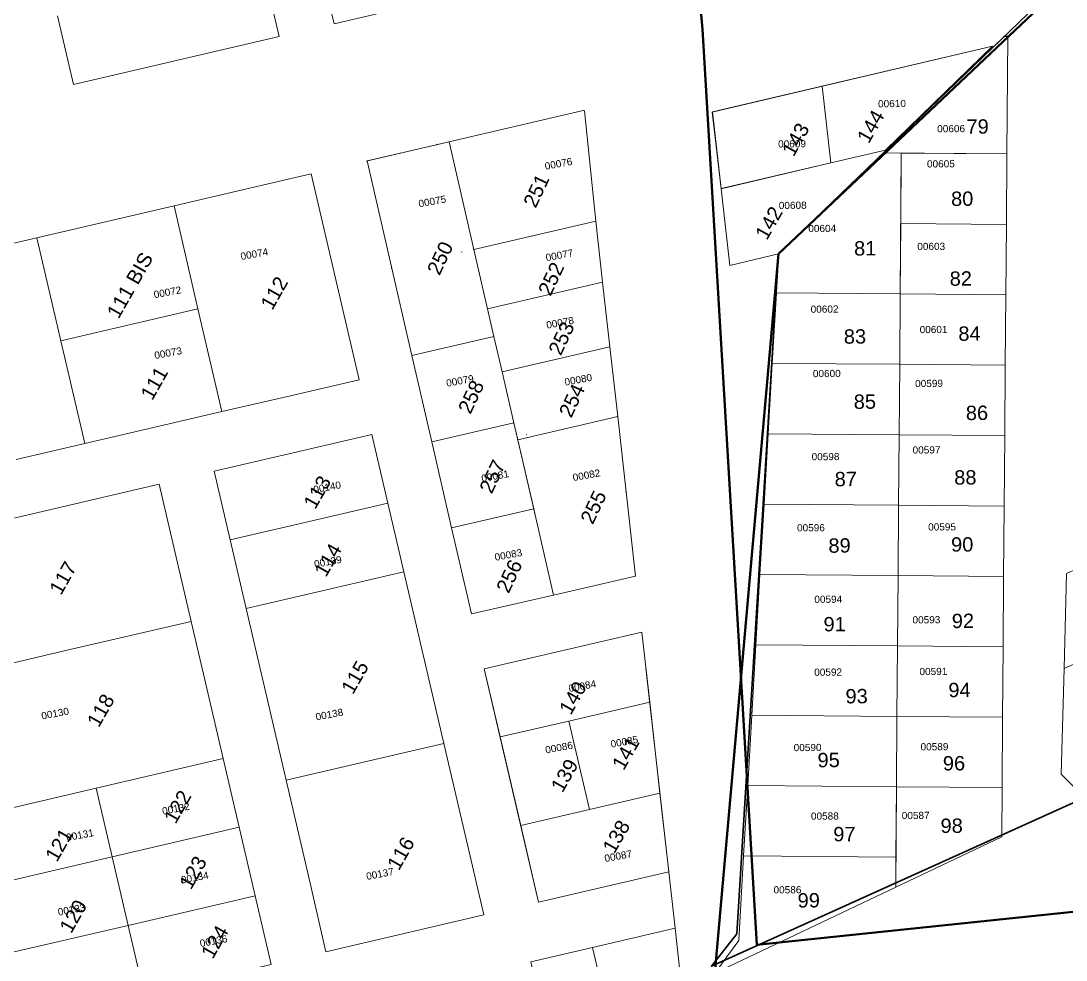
# Model space of a CAD drawing. Header units: metres. Extents: x 251686 to 255059, y 1627526 to 1631912.
# Drawn here: x 253176 to 253321.8, y 1630060 to 1630190.9 of the extents above; entities that cross this region are included whole.
import ezdxf
from ezdxf.enums import TextEntityAlignment as Align

# ---------------------------------------------------------------- set-up
doc = ezdxf.new("R2010")
doc.units = ezdxf.units.M
doc.header["$MEASUREMENT"] = 0
doc.layers.add('ASSIETTE IMMAT', color=7, linetype='Continuous', lineweight=0)
for name, color, linetype in [('limites_parcelles', 7, 'Continuous'), ('limites_sections', 7, 'Continuous'), ('limites_tf', 7, 'Continuous'), ('numero_lot', 7, 'Continuous'), ('numero_parcelle', 7, 'Continuous')]:
    doc.layers.add(name, color=color, linetype=linetype)
doc.styles.add('Style-Arial', font='arial.ttf')
doc.styles.add('Styledgn000', font='dgn000.shx')

msp = doc.modelspace()

# ---------------------------------------------------------------- linework, layer by layer
at = {"layer": 'ASSIETTE IMMAT', "color": 2, "linetype": 'Continuous', "lineweight": 40}
msp.add_polyline3d([(253338.304982, 1630212.02092, 0.556061), (253281.716049, 1630158.445014, 0.754712), (253272.825884, 1630058.162576, 1.321799), (253238.773127, 1630009.063863, 1.539682), (253173.608723, 1629962.604017, 1.679567), (253084.705592, 1629865.608947, 2.066469), (253052.295758, 1629847.292297, 2.108097), (253034.121912, 1629832.139257, 2.159918), (253017.239594, 1629997.641186, 1.160524), (253130.3778, 1629983.16094, 1.472659), (253107.126834, 1630079.575336, 0.863457), (253106.111783, 1630094.938639, 0.771796), (253095.888219, 1630135.180783, 0.516479), (253051.328657, 1630189.868554, 0.107802), (253064.47615, 1630192.480191, 0.119025)], dxfattribs=at)
at = {"layer": 'limites_parcelles', "color": 7, "linetype": 'Continuous', "lineweight": 0}
for p, q in [((253207.611225, 1630207.872548), (253212.077538, 1630188.767163)), ((253183.377731, 1630182.057244), (253181.148746, 1630191.628722)), ((253212.077538, 1630188.767163), (253183.377731, 1630182.057244)), ((253313.01768, 1630188.706952, 0.000001), (253313.617716, 1630188.838934, 0.000001)), ((253272.456115, 1630178.226435, 0.000001), (253311.52059, 1630187.40047, 0.000001)), ((253272.479518, 1630178.258346, 0.000001), (253311.543993, 1630187.432381, 0.000001)), ((253306.809459, 1630186.145301, 0.000001), (253306.797, 1630186.141886, 0.000001)), ((253224.189943, 1630171.388657), (253254.46917, 1630178.443231)), ((253224.323882, 1630171.425519), (253235.75399, 1630174.06697)), ((253239.21239, 1630159.079498), (253235.75399, 1630174.06697)), ((253230.577707, 1630144.284868), (253224.323882, 1630171.425519)), ((253206.967981, 1630167.378327), (253216.539458, 1630169.607312)), ((253216.539458, 1630169.607312), (253219.883665, 1630155.263805)), ((253197.402571, 1630165.160017), (253206.967981, 1630167.378327)), ((253274.899737, 1630156.83847, 0.000001), (253273.683269, 1630167.529429, 0.000001)), ((253187.831093, 1630162.931032), (253197.402571, 1630165.160017)), ((253197.402571, 1630165.160017), (253200.74071, 1630150.805835)), ((253178.270291, 1630160.69598), (253187.831093, 1630162.931032)), ((253256.203073, 1630162.994925), (253239.21239, 1630159.079498)), ((253168.698814, 1630158.466995), (253178.270291, 1630160.69598)), ((253178.270291, 1630160.69598), (253181.614498, 1630146.352473)), ((253239.21239, 1630159.079498), (253242.01849, 1630146.920253)), ((253274.899737, 1630156.83847, 0.000001), (253281.717567, 1630158.440612, 0.000001)), ((253219.883665, 1630155.263805), (253223.221805, 1630140.909622)), ((253181.604624, 1630146.347441), (253200.736904, 1630150.811478)), ((253200.74071, 1630150.805835), (253204.084918, 1630136.462328)), ((253181.614498, 1630146.352473), (253184.952638, 1630131.99829)), ((253242.01849, 1630146.920253), (253230.577707, 1630144.284868)), ((253223.221805, 1630140.909622), (253213.650328, 1630138.680637)), ((253213.650328, 1630138.680637), (253204.084918, 1630136.462328)), ((253204.084918, 1630136.462328), (253194.524115, 1630134.227275)), ((253245.338428, 1630132.534045), (253259.313603, 1630135.776882)), ((253259.313603, 1630135.776882), (253261.76384, 1630113.523879)), ((253194.524115, 1630134.227275), (253184.952638, 1630131.99829)), ((253214.000816, 1630130.699395), (253225.00315, 1630133.259137)), ((253225.00315, 1630133.259137), (253229.456628, 1630114.10894)), ((253184.952638, 1630131.99829), (253175.381161, 1630129.769305)), ((253247.716779, 1630122.256241), (253245.338428, 1630132.534045)), ((253202.998483, 1630128.139653), (253214.000816, 1630130.699395)), ((253207.451179, 1630108.992816), (253202.998483, 1630128.139653)), ((253177.646574, 1630122.225028), (253195.34193, 1630126.347633)), ((253195.34193, 1630126.347633), (253197.576983, 1630116.786831)), ((253216.226742, 1630121.131877), (253227.229076, 1630123.69162)), ((253159.940543, 1630118.108491), (253177.646574, 1630122.225028)), ((253250.333732, 1630110.882427), (253247.716779, 1630122.256241)), ((253205.224409, 1630118.572135), (253216.226742, 1630121.131877)), ((253197.576983, 1630116.786831), (253199.805968, 1630107.215353)), ((253229.45934, 1630114.10957), (253207.451179, 1630108.992816)), ((253229.45934, 1630114.10957), (253231.685497, 1630104.561448)), ((253261.76384, 1630113.523879), (253250.333732, 1630110.882427)), ((253209.674762, 1630099.431288), (253207.451179, 1630108.992816)), ((253199.805968, 1630107.215353), (253182.099937, 1630103.098816)), ((253199.805968, 1630107.215353), (253202.024277, 1630097.649943)), ((253240.674294, 1630100.596558), (253262.634802, 1630105.712894)), ((253231.685497, 1630104.561448), (253235.023637, 1630090.207266)), ((253164.404581, 1630098.976211), (253182.099937, 1630103.098816)), ((253248.247314, 1630068.073626), (253240.674294, 1630100.596558)), ((253267.273509, 1630064.430686), (253263.202363, 1630100.673071)), ((253213.029645, 1630085.081714), (253209.674762, 1630099.431288)), ((253202.024277, 1630097.649943), (253204.253262, 1630088.078466)), ((253235.023637, 1630090.207266), (253224.021303, 1630087.647523)), ((253235.023637, 1630090.207266), (253238.367844, 1630075.863758)), ((253204.253262, 1630088.078466), (253186.557906, 1630083.955861)), ((253204.253262, 1630088.078466), (253206.488315, 1630078.517664)), ((253213.029645, 1630085.081714), (253224.021303, 1630087.647523)), ((253216.367784, 1630070.727531), (253213.029645, 1630085.081714)), ((253168.851875, 1630079.839324), (253186.557906, 1630083.955861)), ((253188.782284, 1630074.401126), (253186.557906, 1630083.955861)), ((253206.488315, 1630078.517664), (253188.782284, 1630074.401126)), ((253238.367844, 1630075.863758), (253240.596829, 1630066.292281)), ((253171.086928, 1630070.278522), (253188.782284, 1630074.401126)), ((253266.393254, 1630072.293223), (253248.247314, 1630068.073626)), ((253218.586094, 1630061.162121), (253216.367784, 1630070.727531)), ((253240.596829, 1630066.292281), (253218.586094, 1630061.162121)), ((253267.273509, 1630064.430686), (253268.34979, 1630054.849361))]:
    msp.add_line(p, q, dxfattribs=at)
at = {"layer": 'limites_parcelles', "color": 7, "linetype": 'Continuous', "lineweight": 0, "flags": 128}
for points in [[(253231.697836, 1630193.320511), (253219.731973, 1630190.531611), (253216.387766, 1630204.875119), (253228.353629, 1630207.664018)], [(253254.62154, 1630178.413124), (253254.525464, 1630178.467729)], [(253256.203073, 1630162.994925), (253254.62154, 1630178.413124)], [(253234.105483, 1630173.676312), (253234.009407, 1630173.730918)], [(253239.21239, 1630159.079498), (253256.203073, 1630162.994925)], [(253257.153235, 1630154.529401), (253256.203073, 1630162.994925)], [(253247.345484, 1630160.939633), (253247.249408, 1630160.994238)], [(253237.563883, 1630158.688839), (253237.467807, 1630158.743445)], [(253239.21239, 1630159.079498), (253239.116314, 1630159.134103)], [(253227.782282, 1630156.438046), (253227.686206, 1630156.492652)], [(253241.124669, 1630150.789655), (253257.153235, 1630154.529401)], [(253257.153235, 1630154.529401), (253258.169061, 1630145.47884), (253243.15844, 1630141.992934), (253242.01849, 1630146.920253), (253241.12547, 1630150.789842), (253257.153235, 1630154.529401), (253257.153235, 1630154.529401)], [(253242.01849, 1630146.920253), (253243.15844, 1630141.992934), (253244.783121, 1630134.911689), (253233.353013, 1630132.270237), (253230.577707, 1630144.284868)], [(253243.15844, 1630141.992934), (253258.169061, 1630145.47884)], [(253259.313603, 1630135.776882), (253258.169061, 1630145.47884)], [(253244.783121, 1630134.911689), (253247.558427, 1630122.897058), (253236.117644, 1630120.261674), (253233.353013, 1630132.270237)], [(253244.783121, 1630134.911689), (253244.687045, 1630134.966295)], [(253245.338428, 1630132.534045), (253244.783121, 1630134.911689)], [(253247.558427, 1630122.897058), (253245.338428, 1630132.534045), (253259.313603, 1630135.776882)], [(253259.313603, 1630135.776882), (253259.217528, 1630135.831487)], [(253246.609931, 1630133.280213), (253246.513855, 1630133.334819)], [(253245.338428, 1630132.534045), (253245.242353, 1630132.588651)], [(253260.477289, 1630125.200803), (253260.381214, 1630125.255409)], [(253247.558427, 1630122.897058), (253247.716779, 1630122.256241), (253250.333732, 1630110.882427), (253238.892949, 1630108.247043), (253236.117644, 1630120.261674)], [(253247.558427, 1630122.897058), (253247.462351, 1630122.951664)], [(253247.716779, 1630122.256241), (253247.620704, 1630122.310846)], [(253262.634802, 1630105.712894), (253263.737212, 1630095.948434), (253252.456325, 1630093.321035), (253242.890915, 1630091.102725), (253240.674294, 1630100.596558)], [(253263.737212, 1630095.948434), (253265.157074, 1630083.263591), (253255.334461, 1630080.96549), (253252.456325, 1630093.321035)], [(253245.769051, 1630078.74718), (253242.890915, 1630091.102725)], [(253265.157074, 1630083.263591), (253266.393254, 1630072.293223)], [(253248.247314, 1630068.073626), (253245.769051, 1630078.74718), (253255.334461, 1630080.96549)], [(253206.488315, 1630078.517664), (253208.717299, 1630068.946187), (253191.011269, 1630064.829649), (253188.782284, 1630074.401126)], [(253208.717299, 1630068.946187), (253210.935609, 1630059.380777), (253193.240253, 1630055.258172), (253191.011269, 1630064.829649)], [(253193.240253, 1630055.258172), (253175.544897, 1630051.135567), (253173.315913, 1630060.707045), (253191.011269, 1630064.829649)], [(253255.768826, 1630061.750779), (253267.278038, 1630064.432011)], [(253255.768826, 1630061.750779), (253260.017529, 1630043.531802), (253253.118662, 1630034.176785), (253247.160879, 1630059.750951), (253255.768826, 1630061.750779)]]:
    msp.add_lwpolyline(points, dxfattribs=at)
at = {"layer": 'limites_parcelles', "color": 7, "linetype": 'Continuous', "lineweight": 0, "elevation": 0.000001, "flags": 128}
for points in [[(253287.76695, 1630181.823134), (253311.52059, 1630187.40047)], [(253311.52059, 1630187.40047), (253296.624422, 1630172.917518), (253288.983418, 1630171.132175)], [(253287.76695, 1630181.823134), (253288.983418, 1630171.132175), (253273.683269, 1630167.529429), (253272.456115, 1630178.226435), (253287.76695, 1630181.823134)], [(253287.790353, 1630181.855045), (253289.006821, 1630171.164086), (253273.706672, 1630167.56134), (253272.479518, 1630178.258346), (253287.790353, 1630181.855045)]]:
    msp.add_lwpolyline(points, dxfattribs=at)
for points in [[(253296.321326, 1630172.526326), (253281.717567, 1630158.440612), (253281.400877, 1630153.00694), (253298.672746, 1630152.872853), (253298.823307, 1630172.506706), (253296.321326, 1630172.526326)], [(253321.517047, 1630100.626902), (253326.687498, 1630102.964489), (253334.081372, 1630086.606737), (253324.626896, 1630082.337635), (253321.123619, 1630085.894306), (253321.517047, 1630100.626902)], [(253298.070505, 1630074.338441), (253276.831672, 1630074.508682), (253276.145328, 1630062.721394), (253272.828544, 1630058.154865), (253298.038106, 1630070.137472), (253298.070505, 1630074.338441)]]:
    msp.add_lwpolyline(points, close=True, dxfattribs=at)
at = {"layer": 'limites_parcelles', "color": 7, "linetype": 'Continuous', "lineweight": 0, "flags": 128}
msp.add_lwpolyline([(253267.278038, 1630064.432011), (253267.278058, 1630064.431835)], close=True, dxfattribs=at)
at = {"layer": 'limites_parcelles', "color": 7, "linetype": 'Continuous', "lineweight": 0}
for points in [[(253313.674395, 1630188.817163, 0.000001), (253313.074257, 1630188.685792, 0.000001), (253296.321326, 1630172.526326, 0.000001), (253313.548195, 1630172.392286, 0.000001)], [(253313.548195, 1630172.392286, 0.000001), (253298.823307, 1630172.506706, 0.000001), (253298.748027, 1630162.68978, 0.000001), (253313.472915, 1630162.57536, 0.000001)], [(253313.472915, 1630162.57536, 0.000001), (253298.748027, 1630162.68978, 0.000001), (253298.672746, 1630152.872853, 0.000001), (253313.397635, 1630152.758433, 0.000001)], [(253298.672746, 1630152.872853, 0.000001), (253281.400877, 1630153.00694, 0.000001), (253280.829601, 1630143.194533, 0.000001), (253298.597467, 1630143.056927, 0.000001)], [(253313.397635, 1630152.758433, 0.000001), (253298.672746, 1630152.872853, 0.000001), (253298.597467, 1630143.056927, 0.000001), (253313.322355, 1630142.942507, 0.000001)], [(253298.597467, 1630143.056927, 0.000001), (253298.522186, 1630133.239, 0.000001), (253280.259329, 1630133.385125, 0.000001), (253280.829601, 1630143.194533, 0.000001)], [(253313.322355, 1630142.942507, 0.000001), (253298.597467, 1630143.056927, 0.000001), (253298.522186, 1630133.239, 0.000001), (253313.24707, 1630133.12058, 0.000001)], [(253280.259329, 1630133.385125, 0.000001), (253298.522186, 1630133.239, 0.000001), (253298.446904, 1630123.421074, 0.000001), (253279.688052, 1630123.571718, 0.000001)], [(253313.24707, 1630133.12058, 0.000001), (253298.522186, 1630133.239, 0.000001), (253298.446904, 1630123.421074, 0.000001), (253313.171789, 1630123.303654, 0.000001)], [(253298.446904, 1630123.421074, 0.000001), (253298.371625, 1630113.605147, 0.000001), (253279.116777, 1630113.760311, 0.000001), (253279.688052, 1630123.571718, 0.000001)], [(253313.171789, 1630123.303654, 0.000001), (253298.446904, 1630123.421074, 0.000001), (253298.371625, 1630113.605147, 0.000001), (253313.096509, 1630113.486727, 0.000001)], [(253338.112661, 1630121.258534, 0.000001), (253343.041247, 1630110.356367, 0.000001), (253321.517047, 1630100.626902, 0.000001), (253321.870962, 1630113.914539, 0.000001)], [(253298.371625, 1630113.605147, 0.000001), (253298.296346, 1630103.78922, 0.000001), (253278.5455, 1630103.946904, 0.000001), (253279.116777, 1630113.760311, 0.000001)], [(253313.096509, 1630113.486727, 0.000001), (253298.371625, 1630113.605147, 0.000001), (253298.296346, 1630103.78922, 0.000001), (253313.02123, 1630103.670801, 0.000001)], [(253298.296346, 1630103.78922, 0.000001), (253298.221064, 1630093.971294, 0.000001), (253277.974223, 1630094.133496, 0.000001), (253278.5455, 1630103.946904, 0.000001)], [(253313.02123, 1630103.670801, 0.000001), (253298.296346, 1630103.78922, 0.000001), (253298.221064, 1630093.971294, 0.000001), (253312.945949, 1630093.852874, 0.000001)], [(253298.221064, 1630093.971294, 0.000001), (253298.145785, 1630084.155367, 0.000001), (253277.402948, 1630084.322089, 0.000001), (253277.974223, 1630094.133496, 0.000001)], [(253312.945949, 1630093.852874, 0.000001), (253298.221064, 1630093.971294, 0.000001), (253298.145785, 1630084.155367, 0.000001), (253312.870669, 1630084.036947, 0.000001)], [(253298.145785, 1630084.155367, 0.000001), (253277.402948, 1630084.322089, 0.000001), (253276.831672, 1630074.508682, 0.000001), (253298.070505, 1630074.338441, 0.000001)], [(253312.870669, 1630084.036947, 0.000001), (253298.145785, 1630084.155367, 0.000001), (253298.038106, 1630070.137472, 0.000001), (253312.81847, 1630077.161998, 0.000001)]]:
    msp.add_3dface(points, dxfattribs=at)
at = {"layer": 'limites_sections', "color": 112, "linetype": 'Continuous', "lineweight": 40, "flags": 128}
for points in [[(253571.047075, 1630723.599568), (253600.186297, 1630706.548526), (253621.817231, 1630711.994443), (253628.041124, 1630687.554872), (253678.208666, 1630517.218459), (253711.262634, 1630399.425895), (253749.054407, 1630241.188111), (253786.719032, 1630083.077529), (253667.019158, 1630061.048467), (253520.677582, 1630008.003458), (253349.874626, 1629905.007271), (253370.894891, 1630071.745612), (253278.664905, 1630062.128606), (253271.082561, 1630189.80614), (253238.792095, 1630544.179111), (253486.322083, 1630710.425653), (253532.904976, 1630728.2652), (253571.047075, 1630723.599568)], [(253271.082561, 1630189.80614), (253278.664905, 1630062.128606), (253370.894891, 1630071.745612), (253349.874626, 1629905.007271), (253292.368569, 1629875.259507), (253264.420561, 1629860.905626), (253283.218148, 1629825.843437), (253276.081556, 1629797.159611), (253264.682639, 1629775.428157), (253237.804257, 1629775.925126), (253235.595435, 1629794.865847), (253170.148154, 1629824.108553), (253140.065621, 1629837.233099), (253052.3, 1629847.28), (252785.968318, 1629991.31478), (252450.61003, 1630145.344805), (252531.297233, 1630284.326266), (252789.440449, 1630429.782946), (252981.389636, 1630375.006406), (253177.316609, 1630501.61916), (253238.792095, 1630544.179111), (253271.082561, 1630189.80614)]]:
    msp.add_lwpolyline(points, close=True, dxfattribs=at)
at = {"layer": 'limites_tf', "color": 5, "linetype": 'Continuous', "lineweight": 30, "elevation": 0.000001, "flags": 128}
msp.add_lwpolyline([(253548.016539, 1630236.325605), (253564.532354, 1630191.099612), (253272.339917, 1630059.131794), (253275.887626, 1630063.654776), (253281.717567, 1630158.440612), (253316.436819, 1630191.875884), (253332.171432, 1630206.5114), (253337.580721, 1630195.943993), (253395.310345, 1630207.028158), (253414.974952, 1630206.411548), (253417.55458, 1630207.314499), (253487.823971, 1630231.637666), (253546.976117, 1630239.14669), (253548.016539, 1630236.325605)], close=True, dxfattribs=at)

# ---------------------------------------------------------------- texts
at = {"layer": 'numero_lot', "color": 7, "linetype": 'Continuous', "lineweight": 0, "style": 'Style-Arial'}
for s, rotation, p in [('144', 60.49774, (253292.52847, 1630174.692079, 0.000001)), ('143', 60.49774, (253282.061508, 1630172.882536, 0.000001)), ('251', 64.67702, (253246.021924, 1630165.585918)), ('142', 60.49774, (253278.337542, 1630161.24381, 0.000001)), ('250', 64.67702, (253232.604699, 1630156.193332)), ('111 BIS', 60.38774, (253187.921045, 1630150.259279)), ('252', 64.67702, (253248.087072, 1630153.307929)), ('112', 60.38774, (253209.355623, 1630151.474269)), ('253', 64.67702, (253249.520412, 1630145.010024)), ('111', 60.38774, (253192.624455, 1630138.896306)), ('258', 64.67702, (253236.920266, 1630136.842884)), ('254', 64.67702, (253250.98054, 1630136.334766)), ('257', 64.67702, (253239.893673, 1630125.738484)), ('113', 60.38774, (253215.343071, 1630123.703204)), ('255', 64.67702, (253253.987017, 1630121.469955)), ('114', 60.38774, (253216.844831, 1630114.249153)), ('117', 60.38774, (253179.897372, 1630111.740737)), ('256', 64.67702, (253242.248034, 1630111.847856)), ('115', 60.38774, (253220.607908, 1630097.893484)), ('140', 60.38774, (253250.987821, 1630095.02971)), ('118', 60.38774, (253185.155701, 1630093.271279)), ('141', 60.38774, (253258.363476, 1630087.305164)), ('139', 60.38774, (253249.835465, 1630084.204088)), ('122', 60.38774, (253195.879114, 1630079.840492)), ('138', 60.38774, (253257.054071, 1630075.685734)), ('121', 60.38774, (253179.328914, 1630074.528302)), ('116', 60.38774, (253227.005964, 1630073.337264)), ('123', 60.38774, (253198.022966, 1630070.673989)), ('120', 60.38774, (253181.315718, 1630064.567894)), ('124', 60.38774, (253201.056091, 1630061.001953))]:
    msp.add_text(s, height=2, rotation=rotation, dxfattribs=at).set_placement(p, align=Align.TOP_LEFT)
at = {"layer": 'numero_lot', "color": 7, "linetype": 'Continuous', "lineweight": 0, "char_height": 2, "attachment_point": 1, "rotation": 0.472982, "line_spacing_factor": 0.6, "style": 'Styledgn000'}
for s, insert in [('\\fArial|b0|i0|c00|p39;79', (253307.901873, 1630177.200106, 0.000001)), ('\\fArial|b0|i0|c00|p39;80', (253305.752495, 1630167.138287, 0.000001)), ('\\fArial|b0|i0|c00|p39;81', (253292.225439, 1630160.219386, 0.000001)), ('\\fArial|b0|i0|c00|p39;82', (253305.558889, 1630156.007652, 0.000001)), ('\\fArial|b0|i0|c00|p39;83', (253290.797229, 1630147.930769, 0.000001)), ('\\fArial|b0|i0|c00|p39;84', (253306.769892, 1630148.33198, 0.000001)), ('\\fArial|b0|i0|c00|p39;85', (253292.179723, 1630138.841484, 0.000001)), ('\\fArial|b0|i0|c00|p39;86', (253307.814081, 1630137.281176, 0.000001)), ('\\fArial|b0|i0|c00|p39;87', (253289.51651, 1630128.051268, 0.000001)), ('\\fArial|b0|i0|c00|p39;88', (253306.194742, 1630128.280802, 0.000001)), ('\\fArial|b0|i0|c00|p39;89', (253288.650688, 1630118.782233, 0.000001)), ('\\fArial|b0|i0|c00|p39;90', (253305.75607, 1630118.934425, 0.000001)), ('\\fArial|b0|i0|c00|p39;91', (253287.966312, 1630107.819964, 0.000001)), ('\\fArial|b0|i0|c00|p39;92', (253305.85487, 1630108.271483, 0.000001)), ('\\fArial|b0|i0|c00|p39;94', (253305.377901, 1630098.642578, 0.000001)), ('\\fArial|b0|i0|c00|p39;93', (253291.028808, 1630097.776667, 0.000001)), ('\\fArial|b0|i0|c00|p39;95', (253287.129588, 1630088.874914, 0.000001)), ('\\fArial|b0|i0|c00|p39;96', (253304.610014, 1630088.422673, 0.000001)), ('\\fArial|b0|i0|c00|p39;98', (253304.283, 1630079.713946, 0.000001)), ('\\fArial|b0|i0|c00|p39;97', (253289.329769, 1630078.546604, 0.000001)), ('\\fArial|b0|i0|c00|p39;99', (253284.353, 1630069.312875, 0.000001))]:
    msp.add_mtext(s, dxfattribs=dict(at, insert=insert))
at = {"layer": 'numero_parcelle', "color": 5, "lineweight": 0, "style": 'Style-Arial'}
for s, rotation, p in [('00610', 0.67223, (253295.574507, 1630179.886346, 0.000001)), ('00609', 0.67223, (253281.633427, 1630174.279976, 0.000001)), ('00076', 10.56223, (253249.016436, 1630171.159251)), ('00075', 10.56223, (253231.413013, 1630165.91708)), ('00608', 0.67223, (253281.734043, 1630165.704629, 0.000001)), ('00074', 10.56223, (253206.594584, 1630158.576336)), ('00077', 10.56223, (253249.141501, 1630158.414489)), ('00072', 10.56223, (253194.491058, 1630153.248468)), ('00078', 10.56223, (253249.233879, 1630149.000745)), ('00073', 10.56223, (253194.574249, 1630144.770925)), ('00079', 10.56223, (253235.276332, 1630140.897535)), ('00080', 10.56223, (253251.771912, 1630141.059407)), ('00081', 10.56223, (253240.182119, 1630127.620324)), ('00082', 10.56223, (253252.915549, 1630127.745278)), ('00140', 10.56223, (253216.754088, 1630126.059698)), ('00083', 10.56223, (253242.026506, 1630116.630523)), ('00139', 10.56223, (253216.856059, 1630115.668372)), ('00084', 10.56223, (253252.335864, 1630098.33691)), ('00130', 10.56223, (253178.823536, 1630094.510503)), ('00138', 10.56223, (253217.064975, 1630094.378827)), ('00085', 10.56223, (253258.200531, 1630090.573058)), ('00086', 10.56223, (253249.091619, 1630089.763553)), ('00132', 10.56223, (253195.667979, 1630081.241816)), ('00131', 10.56223, (253182.282052, 1630077.56186)), ('00087', 10.56223, (253257.343976, 1630074.632166)), ('00134', 10.56223, (253198.294705, 1630071.63568)), ('00137', 10.56223, (253224.120824, 1630072.142586)), ('00133', 10.56223, (253181.117915, 1630067.15811)), ('00136', 10.56223, (253200.913969, 1630062.789885))]:
    msp.add_text(s, height=1, rotation=rotation, dxfattribs=at).set_placement(p, align=Align.TOP_LEFT)
at = {"layer": 'numero_parcelle', "color": 5, "linetype": 'Continuous', "lineweight": 0, "style": 'Style-Arial'}
for s, p in [('00606', (253303.82255, 1630176.410775, 0.000001)), ('00605', (253302.399282, 1630171.498968, 0.000001)), ('00604', (253285.851155, 1630162.492415, 0.000001)), ('00603', (253301.04859, 1630159.989263, 0.000001)), ('00602', (253286.176217, 1630151.245497, 0.000001)), ('00601', (253301.375882, 1630148.400842, 0.000001)), ('00600', (253286.486478, 1630142.26508, 0.000001)), ('00599', (253300.74589, 1630140.88259, 0.000001)), ('00598', (253286.310513, 1630130.679098, 0.000001)), ('00597', (253300.395166, 1630131.61055, 0.000001)), ('00596', (253284.278448, 1630120.759957, 0.000001)), ('00595', (253302.562075, 1630120.879347, 0.000001)), ('00594', (253286.692034, 1630110.785898, 0.000001)), ('00593', (253300.382042, 1630107.931312, 0.000001)), ('00592', (253286.67449, 1630100.628068, 0.000001)), ('00591', (253301.351713, 1630100.723908, 0.000001)), ('00590', (253283.807564, 1630090.115839, 0.000001)), ('00589', (253301.504102, 1630090.231395, 0.000001)), ('00588', (253286.218408, 1630080.561502, 0.000001)), ('00587', (253298.882756, 1630080.644199, 0.000001)), ('00586', (253281.001482, 1630070.285772, 0.000001))]:
    msp.add_text(s, height=1, rotation=0.37413, dxfattribs=at).set_placement(p, align=Align.TOP_LEFT)

doc.saveas('drawing.dxf')
